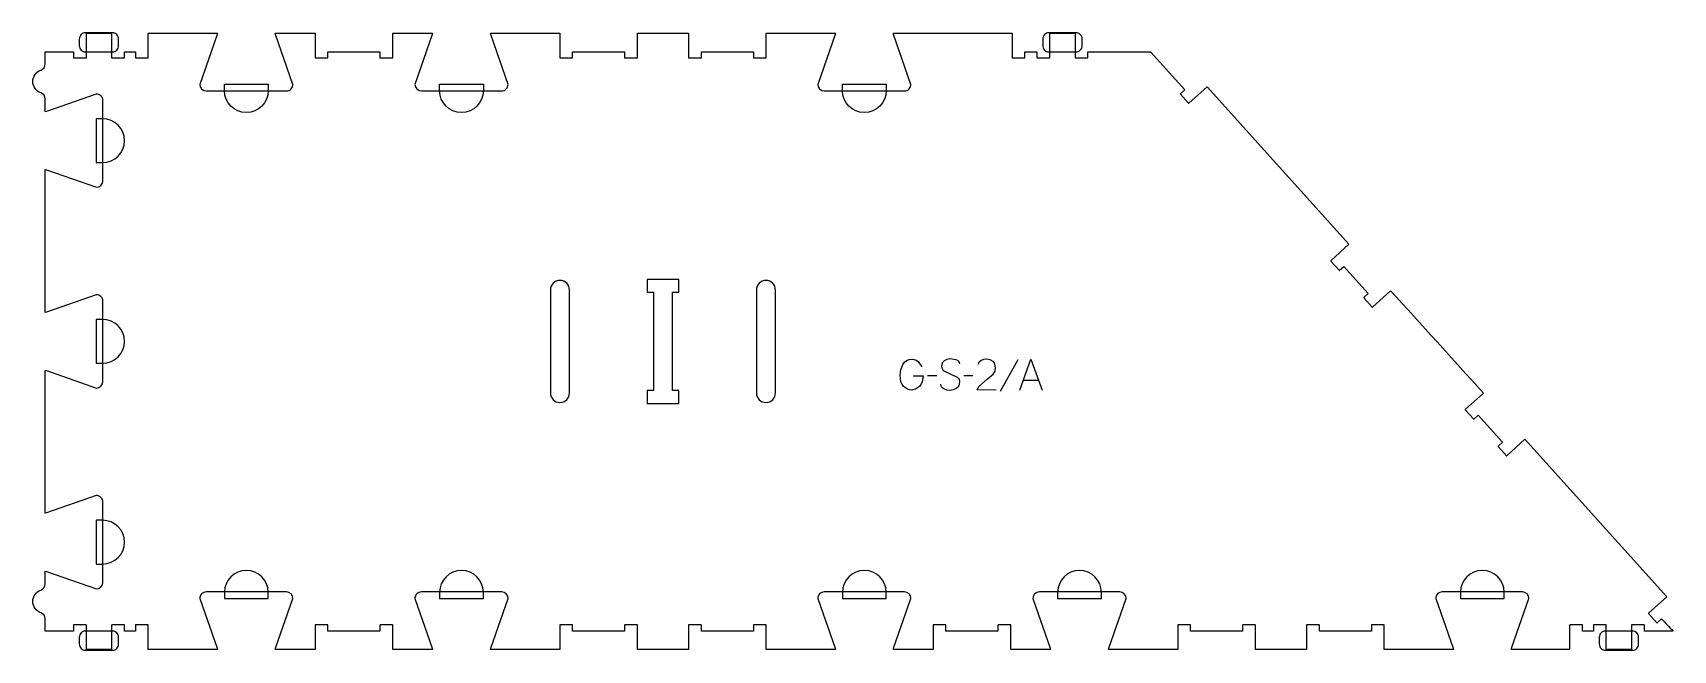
# Model space of a CAD drawing. Header units: millimetres. Extents: x -704 to 889, y -283 to 317.
import ezdxf

# ---------------------------------------------------------------- set-up
doc = ezdxf.new("R2010")
doc.units = ezdxf.units.MM
for name, color, linetype, true_color in [('1_ANYTOOL_1MMDEEP_LABELS_S', 2, 'Continuous', 0xffff00), ('3_ANYTOOL_CUTTHROUGH_INSID', 4, 'Continuous', 0x00ffff), ('4_ANYTOOL_CUTTHROUGH_OUTSI', 5, 'Continuous', 0x0000ff), ('5_ANYTOOL_HALF_MILL_9MM_IN', 3, 'Continuous', 0x00ff00)]:
    doc.layers.add(name, color=color, linetype=linetype, true_color=true_color)

msp = doc.modelspace()

# ---------------------------------------------------------------- linework, layer by layer
at = {"layer": '1_ANYTOOL_1MMDEEP_LABELS_S'}
for p, q in [((252.6, -0.5), (235.4, -31.3)), ((173.7, -16.1), (164.9, -16.2)), ((208.8, -16.1), (200, -16.2)), ((257.8, -20.5), (272.7, -20.5))]:
    msp.add_line(p, q, dxfattribs=at)
for points in [[(196, -4.6), (195.7, -3.2), (195.1, -2.1), (194.1, -1.2), (192.7, -0.6), (186.6, 0.3), (183.6, -0.2), (181, -1.5), (179.9, -2.5), (179.1, -3.7), (178.6, -5.1), (178.5, -6.7), (178.6, -8.3), (179.2, -9.7), (180.1, -10.9), (187.5, -14.6), (193.5, -17.5), (194.7, -18.5), (195.5, -19.7), (195.9, -21.2), (195.6, -24.7), (195, -26.2), (194, -27.5), (192.7, -28.5), (189.7, -29.9), (186.5, -30.4), (183.4, -30), (180.5, -28.8), (179.3, -27.9), (178.4, -26.9), (177.9, -25.6), (177.7, -24.2)], [(150.8, -16.2), (160.6, -16.3), (159.6, -22.2), (158.4, -24.6), (156.9, -26.5), (153.2, -29.2), (149.2, -30.1), (147.2, -29.9), (145.2, -29.2), (141.6, -26.6), (140.1, -24.5), (139, -22), (138.2, -15.5), (138.8, -10.2), (140.8, -5.1), (142.4, -2.9), (144.4, -1.3), (146.9, -0.3), (149.9, 0), (153.1, -0.6), (155.7, -2.3), (159.4, -7.4)], [(231.4, -30), (213.1, -29.9), (214.6, -26.6), (223.1, -19.1), (228.5, -14.4), (230.3, -11.6), (230.9, -8.3), (230.2, -4.7), (229.5, -3.3), (228.4, -2.1), (225.5, -0.6), (222, 0), (219.2, -0.4), (216.9, -1.3), (215, -2.9), (213.5, -5.1)], [(254.3, -30), (265.2, 0), (276.2, -30)]]:
    msp.add_lwpolyline(points, dxfattribs=at)
at = {"layer": '3_ANYTOOL_CUTTHROUGH_INSID'}
for points in [[(-182.8, -32.8), (-182.8, 67.2, 1), (-201.3, 67.2), (-201.3, -32.8, 1)], [(-1.3, -32.8, 1), (17.2, -32.8), (17.2, 67.2, 1), (-1.3, 67.2)]]:
    msp.add_lwpolyline(points, format="xyb", close=True, dxfattribs=at)
msp.add_lwpolyline([(-76.8, 77.5), (-107.3, 77.5), (-107.3, 65), (-101.3, 65), (-101.3, -30.5), (-107.3, -30.5), (-107.3, -43), (-76.8, -43), (-76.8, -30.5), (-82.8, -30.5), (-82.8, 65), (-76.8, 65)], close=True, dxfattribs=at)
at = {"layer": '4_ANYTOOL_CUTTHROUGH_OUTSI'}
msp.add_lwpolyline([(731.6, -282), (731.8, -280.6), (748.7, -232.3), (748.3, -230), (746.9, -227.9), (744.8, -226.5), (742.5, -226), (664.5, -226, 0.419618), (658.2, -232.4), (675.1, -280.6), (675.4, -282), (608.2, -282), (608.2, -258.3, 0.414214), (607.9, -258), (595.9, -258, 0.414214), (595.7, -258.3), (595.7, -264), (545.2, -264), (545.2, -258.3, 0.414214), (544.9, -258), (532.9, -258, 0.414214), (532.7, -258.3), (532.7, -282), (483.2, -282), (483.2, -258.3, 0.414214), (482.9, -258), (470.9, -258, 0.414214), (470.7, -258.3), (470.7, -264), (420.2, -264), (420.2, -258.3, 0.414214), (419.9, -258), (407.9, -258, 0.414214), (407.7, -258.3), (407.7, -282), (340.5, -282), (340.7, -280.6), (357.6, -232.3), (357.2, -230), (355.8, -227.9), (353.7, -226.5), (351.4, -226), (273.4, -226, 0.419618), (267.1, -232.4), (284, -280.6), (284.3, -282), (245.7, -282), (245.7, -258.3, 0.414214), (245.4, -258), (233.4, -258, 0.414214), (233.2, -258.3), (233.2, -264), (182.7, -264), (182.7, -258.3, 0.414214), (182.4, -258), (170.4, -258, 0.414214), (170.2, -258.3), (170.2, -282), (131.6, -282), (131.8, -280.6), (148.7, -232.3), (148.3, -230), (146.9, -227.9), (144.8, -226.5), (142.5, -226), (64.5, -226, 0.419618), (58.2, -232.4), (75.1, -280.6), (75.4, -282), (8.2, -282), (8.2, -258.3, 0.414214), (7.9, -258), (-4.1, -258, 0.414214), (-4.3, -258.3), (-4.3, -264), (-54.8, -264), (-54.8, -258.3, 0.414214), (-55.1, -258), (-67.1, -258, 0.414214), (-67.3, -258.3), (-67.3, -282), (-116.8, -282), (-116.8, -258.3, 0.414214), (-117.1, -258), (-129.1, -258, 0.414214), (-129.3, -258.3), (-129.3, -264), (-179.8, -264), (-179.8, -258.3, 0.414214), (-180.1, -258), (-192.1, -258, 0.414214), (-192.3, -258.3), (-192.3, -282), (-259.5, -282), (-259.3, -280.6), (-242.4, -232.3), (-242.8, -230), (-244.2, -227.9), (-246.3, -226.5), (-248.6, -226), (-326.6, -226, 0.419618), (-332.9, -232.4), (-316, -280.6), (-315.7, -282), (-354.3, -282), (-354.3, -258.3, 0.414214), (-354.6, -258), (-366.6, -258, 0.414214), (-366.8, -258.3), (-366.8, -264), (-417.3, -264), (-417.3, -258.3, 0.414214), (-417.6, -258), (-429.6, -258, 0.414214), (-429.8, -258.3), (-429.8, -282), (-468.4, -282), (-468.2, -280.6), (-451.3, -232.3), (-451.7, -230), (-453.1, -227.9), (-455.2, -226.5), (-457.5, -226), (-535.5, -226, 0.419618), (-541.8, -232.4), (-524.9, -280.6), (-524.6, -282), (-591.8, -282), (-591.8, -258.3, 0.414214), (-592.1, -258), (-604.1, -258, 0.414214), (-604.3, -258.3), (-604.3, -264), (-614.8, -264), (-614.8, -258.3, 0.414214), (-615.1, -258), (-627.1, -258, 0.414214), (-627.3, -258.3), (-627.3, -282), (-651.8, -282), (-651.8, -258.3, 0.414214), (-652.1, -258), (-664.1, -258, 0.414214), (-664.3, -258.3), (-664.3, -264), (-691.8, -264), (-691.8, -252.1, 0.317837), (-696, -246.2, -0.707107), (-696, -224.1, 0.317837), (-691.8, -218.2), (-691.8, -205.8), (-690.4, -206), (-642.1, -222.9), (-639.8, -222.5), (-637.7, -221.1), (-636.3, -219), (-635.8, -216.7), (-635.8, -138.7, 0.419618), (-642.2, -132.4), (-690.5, -149.3), (-691.8, -149.6), (-691.8, -10.9), (-690.4, -11.1), (-642.1, -28), (-639.8, -27.6), (-637.7, -26.2), (-636.3, -24.1), (-635.8, -21.8), (-635.8, 56.2, 0.419618), (-642.2, 62.5), (-690.5, 45.6), (-691.8, 45.3), (-691.8, 184), (-690.4, 183.8), (-642.1, 166.9), (-639.8, 167.3), (-637.7, 168.7), (-636.3, 170.8), (-635.8, 173.1), (-635.8, 251.1, 0.419618), (-642.2, 257.4), (-690.5, 240.5), (-691.8, 240.2), (-691.8, 252.6, 0.317837), (-696, 258.5, -0.707107), (-696, 280.7, 0.317837), (-691.8, 286.6), (-691.8, 298.5), (-664.3, 298.5), (-664.3, 292.7, 0.414214), (-664.1, 292.5), (-652.1, 292.5, 0.414214), (-651.8, 292.7), (-651.8, 316.5), (-627.3, 316.5), (-627.3, 292.7, 0.414214), (-627.1, 292.5), (-615.1, 292.5, 0.414214), (-614.8, 292.7), (-614.8, 298.5), (-604.3, 298.5), (-604.3, 292.7, 0.414214), (-604.1, 292.5), (-592.1, 292.5, 0.414214), (-591.8, 292.7), (-591.8, 316.5), (-524.6, 316.5), (-524.9, 315.1), (-541.8, 266.7), (-541.4, 264.4), (-540, 262.3), (-537.8, 260.9), (-535.5, 260.5), (-457.5, 260.5, 0.419618), (-451.3, 266.8), (-468.2, 315.1), (-468.4, 316.5), (-429.8, 316.5), (-429.8, 292.7, 0.414214), (-429.6, 292.5), (-417.6, 292.5, 0.414214), (-417.3, 292.7), (-417.3, 298.5), (-366.8, 298.5), (-366.8, 292.7, 0.414214), (-366.6, 292.5), (-354.6, 292.5, 0.414214), (-354.3, 292.7), (-354.3, 316.5), (-315.7, 316.5), (-316, 315.1), (-332.9, 266.7), (-332.4, 264.4), (-331.1, 262.3), (-328.9, 260.9), (-326.6, 260.5), (-248.6, 260.5, 0.419618), (-242.4, 266.8), (-259.3, 315.1), (-259.5, 316.5), (-192.3, 316.5), (-192.3, 292.7, 0.414214), (-192.1, 292.5), (-180.1, 292.5, 0.414214), (-179.8, 292.7), (-179.8, 298.5), (-129.3, 298.5), (-129.3, 292.7, 0.414214), (-129.1, 292.5), (-117.1, 292.5, 0.414214), (-116.8, 292.7), (-116.8, 316.5), (-67.3, 316.5), (-67.3, 292.7, 0.414214), (-67.1, 292.5), (-55.1, 292.5, 0.414214), (-54.8, 292.7), (-54.8, 298.5), (-4.3, 298.5), (-4.3, 292.7, 0.414214), (-4.1, 292.5), (7.9, 292.5, 0.414214), (8.2, 292.7), (8.2, 316.5), (75.4, 316.5), (75.1, 315.1), (58.2, 266.7), (58.6, 264.4), (60, 262.3), (62.2, 260.9), (64.5, 260.5), (142.5, 260.5, 0.419618), (148.7, 266.8), (131.8, 315.1), (131.6, 316.5), (246.9, 316.5), (246.9, 292.7, 0.414214), (247.2, 292.5), (259.2, 292.5, 0.414214), (259.4, 292.7), (259.4, 298.5), (271, 298.5), (271, 292.7, 0.414214), (271.3, 292.5), (283.3, 292.5, 0.414214), (283.5, 292.7), (283.5, 316.5), (308, 316.5), (308, 292.7, 0.414214), (308.3, 292.5), (320.3, 292.5, 0.414214), (320.5, 292.7), (320.5, 298.5), (381.3, 298.5), (414.5, 261.6), (410.3, 257.7, 0.414214), (410.3, 257.4), (418.3, 248.5, 0.414214), (418.6, 248.5), (436.3, 264.3), (573.9, 111.5), (556.3, 95.6, 0.414214), (556.3, 95.2), (564.3, 86.3, 0.414214), (564.7, 86.3), (568.9, 90.1), (592.7, 63.7), (588.4, 59.9, 0.414214), (588.4, 59.5), (596.4, 50.6, 0.414214), (596.8, 50.6), (614.4, 66.5, -0.001252), (704.4, -32.9), (686.7, -48.8, 0.414214), (686.7, -49.1), (694.7, -58, 0.414214), (695.1, -58.1), (699.4, -54.2), (723.1, -80.6), (718.8, -84.4, 0.414214), (718.8, -84.8), (726.8, -93.7, 0.414214), (727.2, -93.7), (744.8, -77.8), (882.5, -230.7), (864.9, -246.6, 0.414214), (864.8, -247), (872.9, -255.9, 0.414214), (873.2, -255.9), (877.5, -252.1, 0.010436), (888.7, -264), (860.7, -264), (860.7, -258.3, 0.414214), (860.5, -258), (848.5, -258, 0.414214), (848.2, -258.3), (848.2, -282), (823.7, -282), (823.7, -258.3, 0.414214), (823.5, -258), (811.5, -258, 0.414214), (811.2, -258.3), (811.2, -264), (800.7, -264), (800.7, -258.3, 0.414214), (800.5, -258), (788.5, -258, 0.414214), (788.2, -258.3), (788.2, -282)], format="xyb", close=True, dxfattribs=at)
at = {"layer": '5_ANYTOOL_HALF_MILL_9MM_IN'}
for points in [[(-652.7, 316.8, 0.414214), (-658.7, 310.8), (-658.7, 304.3, 0.414214), (-652.7, 298.3), (-626.5, 298.3, 0.414214), (-620.5, 304.3), (-620.5, 310.8, 0.414214), (-626.5, 316.8)], [(282.6, 316.8, 0.414214), (276.6, 310.8), (276.6, 304.3, 0.414214), (282.6, 298.3), (308.9, 298.3, 0.414214), (314.9, 304.3), (314.9, 310.8, 0.414214), (308.9, 316.8)], [(-475.3, 260.7, -1), (-517.8, 260.7), (-517.8, 267), (-475.3, 267)], [(-266.4, 260.7, -1), (-308.9, 260.7), (-308.9, 267), (-266.4, 267)], [(124.7, 260.7, -1), (82.2, 260.7), (82.2, 267), (124.7, 267)], [(-636.1, 190.9, 1), (-636.1, 233.4), (-642.3, 233.4), (-642.3, 190.9)], [(-636.1, -4, 1), (-636.1, 38.5), (-642.3, 38.5), (-642.3, -4)], [(-636.1, -198.9, 1), (-636.1, -156.4), (-642.3, -156.4), (-642.3, -198.9)], [(-475.3, -226.3, 1), (-517.8, -226.3), (-517.8, -232.5), (-475.3, -232.5)], [(-266.4, -226.3, 1), (-308.9, -226.3), (-308.9, -232.5), (-266.4, -232.5)], [(124.7, -226.3, 1), (82.2, -226.3), (82.2, -232.5), (124.7, -232.5)], [(333.6, -226.3, 1), (291.1, -226.3), (291.1, -232.5), (333.6, -232.5)], [(724.7, -226.3, 1), (682.2, -226.3), (682.2, -232.5), (724.7, -232.5)], [(-652.7, -264, 0.414214), (-658.7, -270), (-658.7, -276.5, 0.414214), (-652.7, -282.5), (-626.5, -282.5, 0.414214), (-620.5, -276.5), (-620.5, -270, 0.414214), (-626.5, -264)], [(822.9, -264, 0.414214), (816.9, -270), (816.9, -276.5, 0.414214), (822.9, -282.5), (849.1, -282.5, 0.414214), (855.1, -276.5), (855.1, -270, 0.414214), (849.1, -264)]]:
    msp.add_lwpolyline(points, format="xyb", close=True, dxfattribs=at)

doc.saveas('drawing.dxf')
